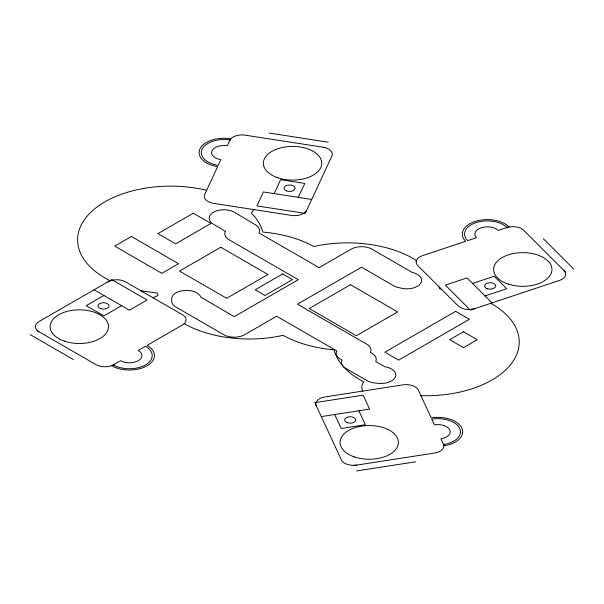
<?xml version="1.0" encoding="UTF-8"?>
<svg xmlns="http://www.w3.org/2000/svg" width="604" height="604" viewBox="0 0 604 604"><rect width="100%" height="100%" fill="white"/><g stroke="black" fill="none" stroke-linecap="round" stroke-linejoin="round"><path stroke-width="0.91" d="M416.194 261.215L416.42 260.505L413.37 258.595A93.091 53.748 0 0 0 318.776 245.488L313.793 246.545L309.754 244.386A93.091 53.748 0 0 0 263.857 232.17L262.77 232.095L262.642 231.468A93.091 53.748 0 0 0 253.642 215.477L251.287 213.053L253.778 209.58M274.156 193.627L280.626 179.682L304.786 183.42L298.308 197.365M153.031 297.749L157.991 295.53L157.221 293.038L140.989 290.796M103.888 295.469L86.198 305.677L103.888 315.884L121.57 305.677M107.814 281.857L110.985 280.528A12.503 7.218 0 0 1 125.504 281.857L182.483 314.752A12.503 7.218 0 0 1 184.786 323.132L182.483 324.967L147.112 345.382A25.013 14.436 0 0 1 147.112 365.805A25.013 14.436 0 0 1 111.748 365.805L120.589 360.701A12.503 7.218 0 0 0 138.271 360.701A12.503 7.218 0 0 0 138.271 350.486L145.541 346.288A22.786 13.152 0 0 1 145.541 364.899A22.786 13.152 0 0 1 113.318 364.899M472.577 283.442L494.231 276.224L506.741 288.727L485.08 295.952M321.298 416.601L369.61 409.127L363.14 395.175L314.827 402.649L341.434 459.991A12.503 7.218 0 0 0 356.753 465.095M354.065 465.51L434.593 453.053A12.503 7.218 0 0 0 443.434 444.212M356.587 470.939L415.635 461.803M420.875 395.605L426.137 395.726A93.091 53.748 0 0 0 512.147 362.551A93.091 53.748 0 0 0 491.966 303.978L490.742 303.321M441.177 288.954L439.614 288.818L438.995 286.772M269.173 133.061L328.229 142.197M325.707 147.625L245.186 135.168A12.503 7.218 0 0 0 229.867 140.271M311.732 199.441L263.412 191.966L256.942 205.919L305.254 213.393L331.868 156.051A12.503 7.218 0 0 0 323.027 147.21M206.643 190.313L206.319 190.222A93.091 53.748 0 0 0 91.317 211.793A93.091 53.748 0 0 0 110.238 280.747L110.29 280.769M184.22 323.668L188.833 326.13A93.091 53.748 0 0 0 278.059 336.375L283.042 335.311L287.081 337.47A93.091 53.748 0 0 0 332.978 349.686L334.065 349.761L334.193 350.388A93.091 53.748 0 0 0 360.316 379.984L363.767 381.826L363.48 382.196A25.013 14.436 0 0 0 362.453 390.561L362.71 391.09M94.058 289.792L129.43 310.214L147.112 300.007L111.748 279.584L39.041 321.562A12.503 7.218 0 0 0 39.041 331.77M37.078 330.637L96.028 364.673A12.503 7.218 0 0 0 113.711 364.673M30.2 334.608L73.431 359.561M543.23 238.588L573.8 269.158M565.374 271.966L523.691 230.283A12.503 7.218 0 0 0 506.613 227.64M492.026 302.898L467.013 277.885L445.359 285.103L470.365 310.116L559.41 280.437A12.503 7.218 0 0 0 563.985 270.577M358.874 410.788L365.352 424.733L341.192 428.47L334.722 414.525M443.578 444.521A22.786 13.152 0 0 0 459.689 428.41A22.786 13.152 0 0 0 431.784 419.108L434.442 424.839A12.503 7.218 0 0 1 449.761 429.942A12.503 7.218 0 0 1 440.92 438.791L444.151 445.76A25.013 14.436 0 0 0 461.841 428.077A25.013 14.436 0 0 0 431.211 417.87L418.262 389.973A12.503 7.218 0 0 0 402.944 384.869L325.103 396.911A12.503 7.218 0 0 0 316.262 405.752M507.096 227.474A22.786 13.152 0 0 0 475.967 222.665A22.786 13.152 0 0 0 467.624 240.634L476.526 237.666A12.503 7.218 0 0 1 481.109 227.799A12.503 7.218 0 0 1 498.187 230.449L509.021 226.832A25.013 14.436 0 0 0 474.857 221.547A25.013 14.436 0 0 0 465.699 241.275L422.385 255.711A12.503 7.218 0 0 0 417.802 265.579L458.096 305.873A12.503 7.218 0 0 0 475.182 308.516M230.011 139.962A22.786 13.152 0 0 0 202.106 149.263A22.786 13.152 0 0 0 218.218 165.375L220.883 159.645A12.503 7.218 0 0 1 212.034 150.804A12.503 7.218 0 0 1 227.353 145.692L230.592 138.724A25.013 14.436 0 0 0 199.962 148.931A25.013 14.436 0 0 0 217.644 166.613L204.696 194.511A12.503 7.218 0 0 0 213.537 203.352L291.377 215.394A12.503 7.218 0 0 0 306.696 210.29M225.39 231.332L225.066 232.079A14.73 8.501 0 0 0 229.097 239.75L298.263 279.682L234.209 316.662L200.822 297.115A14.73 8.501 0 0 0 184.801 290.418A14.73 8.501 0 0 0 171.687 298.965L171.732 301.222A14.73 8.501 0 0 0 176.043 307.134L223.797 334.707A14.73 8.501 0 0 0 244.62 334.707L276.655 316.209L336.753 350.909L336.481 351.536A14.73 8.501 0 0 0 340.513 359.206L342.06 360.097L341.788 360.724A14.73 8.501 0 0 0 345.82 368.395L367.043 380.648A14.73 8.501 0 0 0 375.197 383.042L378.829 383.366A14.73 8.501 0 0 0 395.514 376.677A14.73 8.501 0 0 0 384.763 366.726L375.711 361.607L375.982 360.981A14.73 8.501 0 0 0 371.951 353.31L370.403 352.419L370.675 351.792A14.73 8.501 0 0 0 366.651 344.121L297.478 304.19L361.539 267.202L393.566 285.692A14.73 8.501 0 0 0 398.67 287.61L401.577 288.259A14.73 8.501 0 0 0 420.626 283.397A14.73 8.501 0 0 0 412.2 272.396L371.951 249.165A14.73 8.501 0 0 0 351.12 249.165L319.093 267.655L258.995 232.955L259.252 232.374A14.73 8.501 0 0 0 255.379 224.748L234.45 212.314A14.73 8.501 0 0 0 213.627 212.147A14.73 8.501 0 0 0 213.333 224.167L225.39 231.332M131.393 236.474L114.692 246.115L161.849 273.348L178.558 263.699L131.393 236.474M193.295 213.22L157.923 233.642L175.605 243.85L210.977 223.427L193.295 213.22M220.8 247.255L179.539 271.075L226.696 298.3L267.965 274.48L220.8 247.255M282.695 273.914L255.19 289.792L265.013 295.469L292.525 279.584L282.695 273.914M350.486 284.688L309.225 308.516L356.383 335.741L397.651 311.921L350.486 284.688M455.612 311.347L384.876 352.192L398.632 360.135L469.368 319.289L455.612 311.347M463.472 331.77L449.723 339.712L463.472 347.655L477.228 339.712L463.472 331.77M347.24 422.664A5.557 3.209 0 0 0 355.733 420.044A5.557 3.209 0 0 0 347.557 417.107A5.557 3.209 0 0 0 347.24 422.664M354.646 456.994A29.181 16.844 0 0 0 398.414 442.4A29.181 16.844 0 0 0 354.646 427.813A29.181 16.844 0 0 0 354.646 456.994M487.05 288.591A5.557 3.209 0 0 0 495.68 286.137A5.557 3.209 0 0 0 487.677 283.049A5.557 3.209 0 0 0 487.05 288.591M508.198 284.076A29.181 16.844 0 0 0 551.965 269.482A29.181 16.844 0 0 0 508.198 254.896A29.181 16.844 0 0 0 508.198 284.076M100.717 308.682A5.557 3.209 0 0 0 109.052 305.903A5.557 3.209 0 0 0 100.717 303.125A5.557 3.209 0 0 0 100.717 308.682M64.734 341.252A29.181 16.844 0 0 0 108.501 326.666A29.181 16.844 0 0 0 64.734 312.079A29.181 16.844 0 0 0 64.734 341.252M286.522 190.879A5.557 3.209 0 0 0 295.16 188.425A5.557 3.209 0 0 0 287.157 185.337A5.557 3.209 0 0 0 286.522 190.879M276.889 177.463A29.181 16.844 0 0 0 321.713 163.994A29.181 16.844 0 0 0 279.093 148.312A29.181 16.844 0 0 0 276.889 177.463"/></g></svg>
